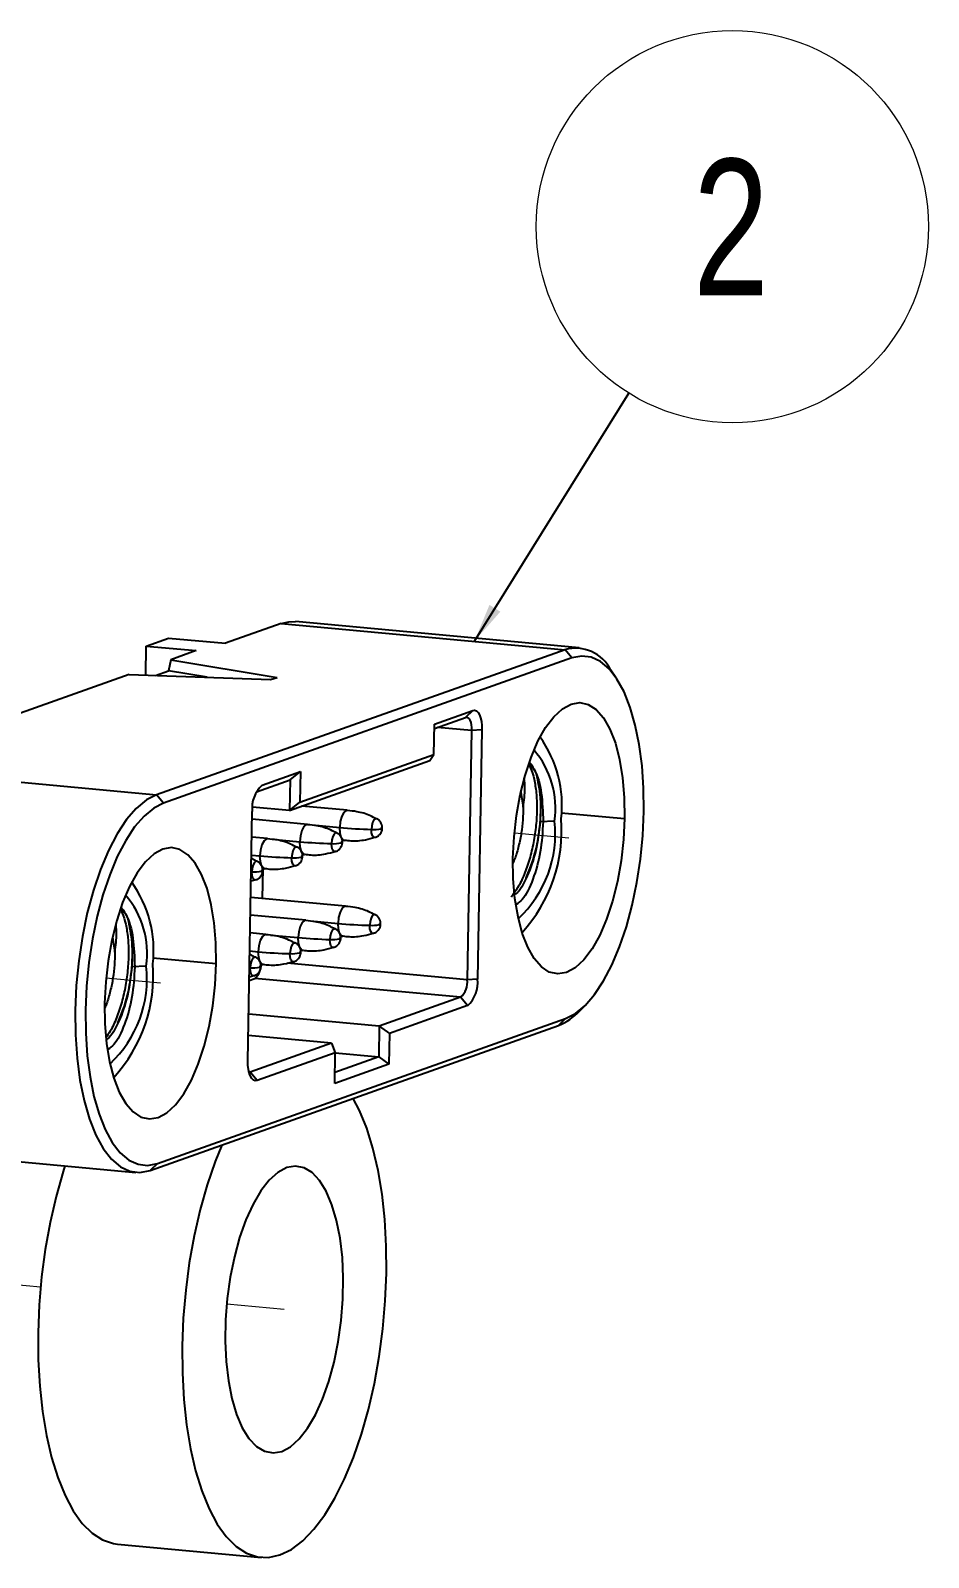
# Model space of a CAD drawing. Header units: millimetres. Extents: x 0 to 205, y 0 to 292.
# Drawn here: x 94.29 to 117.37, y 129.32 to 168.57 of the extents above; entities that cross this region are included whole.
import ezdxf

# ---------------------------------------------------------------- set-up
doc = ezdxf.new("R2010")
doc.units = ezdxf.units.MM
doc.linetypes.add('PHANTOM', pattern=[12.7, 6.35, -1.27, 1.27, -1.27, 1.27, -1.27])
doc.styles.add('SLDTEXTSTYLE0', font='TXT', dxfattribs={"width": 0.75})
doc.dimstyles.new('SLDDIMSTYLE10', dxfattribs={"dimtxt": 0.18, "dimasz": 1, "dimexe": 0, "dimexo": 0.0625, "dimgap": 0, "dimtad": 0, "dimtih": 1, "dimtoh": 1, "dimdec": 0, "dimrnd": 1e-09, "dimzin": 0, "dimdsep": 46, "dimtxsty": 'Standard', "dimsah": 1, "dimcen": 0.09, "dimadec": 0, "dimazin": 0, "dimtfac": 1, "dimtdec": 0, "dimtofl": 0, "dimtmove": 0, "dimatfit": 3, "dimfxl": 1, "dimfrac": 2, "dimtolj": 1, "dimtzin": 0, "dimarcsym": 0})

# ---------------------------------------------------------------- blocks, each defined once
blk = doc.blocks.new('SW_NOTE_0_5')
at = {"color": 0, "linetype": 'Continuous', "lineweight": 0}
blk.add_circle((2.663, 4.28), 5.041, dxfattribs=at)
at = {"color": 0, "linetype": 'Continuous', "lineweight": 0, "insert": (2.628, 6.016), "char_height": 3.5, "attachment_point": 2, "style": 'SLDTEXTSTYLE0'}
blk.add_mtext('2', dxfattribs=at)

msp = doc.modelspace()

# ---------------------------------------------------------------- linework, layer by layer
at = {"color": 7, "linetype": 'Continuous', "lineweight": 25}
for p, q in [((100.732, 153.327), (99.296, 152.818)), ((100.732, 153.327), (108.027, 152.655)), ((108.392, 152.704), (101.097, 153.377)), ((97.25, 152.002), (97.263, 152.748)), ((97.263, 152.748), (97.837, 152.952)), ((97.263, 152.748), (98.546, 152.63)), ((97.837, 152.952), (99.296, 152.818)), ((108.027, 152.655), (97.529, 148.926)), ((108.206, 152.441), (97.708, 148.712)), ((97.891, 152.397), (97.831, 152.11)), ((98.546, 152.63), (97.891, 152.397)), ((97.891, 152.397), (100.624, 151.943)), ((108.206, 152.441), (108.027, 152.655)), ((96.824, 152.018), (92.067, 150.328)), ((96.824, 152.018), (100.46, 151.885)), ((97.501, 151.993), (97.831, 152.11)), ((98.83, 151.944), (97.831, 152.11)), ((100.46, 151.885), (100.624, 151.943)), ((109.337, 151.938), (109.207, 152.13)), ((104.658, 149.956), (104.671, 150.744)), ((104.669, 150.629), (105.47, 150.914)), ((104.671, 150.744), (105.656, 151.094)), ((105.656, 151.094), (105.47, 150.914)), ((105.627, 150.578), (104.751, 150.658)), ((105.627, 150.578), (105.515, 144.17)), ((105.891, 150.59), (105.627, 150.578)), ((105.891, 150.59), (105.78, 144.183)), ((101.213, 148.732), (104.658, 149.956)), ((104.554, 149.805), (104.658, 149.956)), ((90.234, 149.598), (97.529, 148.926)), ((100.945, 148.523), (104.554, 149.805)), ((100.095, 149.004), (100.959, 149.311)), ((100.243, 149.171), (100.121, 149.053)), ((100.243, 149.171), (101.227, 149.521)), ((100.959, 149.311), (100.945, 148.523)), ((100.959, 149.311), (101.227, 149.521)), ((101.227, 149.521), (101.213, 148.732)), ((97.708, 148.712), (97.529, 148.926)), ((99.875, 142.085), (99.986, 148.492)), ((100.945, 148.523), (99.993, 148.61)), ((100.945, 148.523), (101.213, 148.732)), ((102.431, 148.527), (101.262, 148.635)), ((107.929, 148.461), (109.56, 148.318)), ((101.406, 148.163), (99.983, 148.294)), ((101.528, 148.148), (102.235, 148.082)), ((107.76, 148.249), (107.388, 148.232)), ((100.381, 147.799), (99.975, 147.836)), ((100.503, 147.783), (101.21, 147.718)), ((102.301, 147.756), (102.359, 147.751)), ((100.109, 147.21), (99.965, 147.283)), ((99.967, 147.374), (100.185, 147.354)), ((101.276, 147.392), (101.334, 147.387)), ((100.251, 147.028), (100.309, 147.022)), ((100.254, 146.26), (100.267, 147.026)), ((99.955, 146.712), (100.066, 146.74)), ((102.388, 146.063), (99.948, 146.288)), ((101.363, 145.699), (99.94, 145.83)), ((101.485, 145.683), (102.192, 145.618)), ((100.338, 145.335), (99.932, 145.372)), ((100.46, 145.319), (101.167, 145.254)), ((102.258, 145.292), (102.316, 145.286)), ((99.924, 144.91), (100.142, 144.89)), ((101.233, 144.928), (101.291, 144.922)), ((97.262, 144.52), (96.891, 144.503)), ((97.431, 144.732), (99.063, 144.588)), ((100.066, 144.745), (99.922, 144.818)), ((100.208, 144.563), (100.266, 144.558)), ((105.515, 144.17), (100.882, 144.598)), ((99.911, 144.154), (100.055, 144.205)), ((99.912, 144.248), (100.023, 144.276)), ((105.344, 143.718), (100.055, 144.205)), ((105.78, 144.183), (105.515, 144.17)), ((105.344, 143.718), (103.253, 142.975)), ((105.523, 143.504), (105.344, 143.718)), ((103.253, 142.975), (99.896, 143.284)), ((105.523, 143.504), (103.514, 142.79)), ((108.398, 143.361), (108.562, 143.526)), ((97.361, 139.265), (107.858, 142.994)), ((97.547, 139.446), (108.044, 143.175)), ((103.253, 142.975), (103.239, 142.186)), ((103.253, 142.975), (103.514, 142.79)), ((108.044, 143.175), (107.858, 142.994)), ((102.023, 142.538), (99.886, 142.735)), ((102.023, 142.538), (99.931, 141.795)), ((102.023, 142.538), (102.12, 142.295)), ((103.514, 142.79), (103.5, 142.001)), ((102.12, 142.295), (100.11, 141.581)), ((102.106, 141.506), (102.12, 142.295)), ((103.239, 142.186), (102.111, 141.785)), ((102.12, 142.289), (103.239, 142.186)), ((103.239, 142.186), (103.5, 142.001)), ((99.931, 141.795), (99.903, 141.797)), ((99.931, 141.795), (99.905, 141.791)), ((100.11, 141.581), (99.931, 141.795)), ((103.5, 142.001), (102.106, 141.506)), ((89.7, 139.889), (96.995, 139.216)), ((97.547, 139.446), (97.361, 139.265)), ((96.52, 129.661), (100.222, 129.32))]:
    msp.add_line(p, q, dxfattribs=at)
at = {"color": 7, "linetype": 'PHANTOM', "lineweight": 18}
for p, q in [((108.125, 147.808), (106.725, 147.937)), ((97.627, 144.079), (96.227, 144.208)), ((94.547, 136.27), (86.39, 137.022)), ((100.81, 135.693), (99.33, 135.829))]:
    msp.add_line(p, q, dxfattribs=at)
at = {"color": 7, "linetype": 'Continuous', "lineweight": 25, "flags": 128}
for points in [[(100.732, 153.327), (100.931, 153.374), (101.097, 153.377)], [(108.044, 143.175), (108.296, 143.304), (108.546, 143.51), (108.788, 143.789), (109.019, 144.138), (109.234, 144.549), (109.431, 145.016), (109.605, 145.531), (109.754, 146.084), (109.875, 146.667), (109.966, 147.27), (110.025, 147.882), (110.052, 148.492), (110.046, 149.091), (110.007, 149.668), (109.936, 150.213), (109.834, 150.717), (109.703, 151.171), (109.545, 151.568), (109.362, 151.9), (109.159, 152.162), (108.937, 152.35), (108.702, 152.46), (108.457, 152.491), (108.206, 152.441)], [(106.69, 147.298), (106.717, 147.844), (106.779, 148.389), (106.873, 148.92), (106.999, 149.423), (107.153, 149.887), (107.33, 150.299), (107.527, 150.65), (107.739, 150.931), (107.96, 151.136), (108.185, 151.258), (108.409, 151.295), (108.626, 151.247), (108.83, 151.113), (109.017, 150.899), (109.182, 150.608), (109.321, 150.248), (109.431, 149.828), (109.508, 149.359), (109.552, 148.851), (109.56, 148.318)], [(105.47, 150.914), (105.502, 150.917), (105.532, 150.906), (105.56, 150.88), (105.584, 150.839), (105.603, 150.787), (105.617, 150.724), (105.625, 150.653), (105.627, 150.578)], [(105.656, 151.094), (105.703, 151.1), (105.749, 151.082), (105.791, 151.043), (105.827, 150.983), (105.856, 150.904), (105.877, 150.81), (105.889, 150.704), (105.891, 150.59)], [(97.529, 148.926), (97.266, 148.791), (97.006, 148.576), (96.754, 148.285), (96.513, 147.922), (96.289, 147.493), (96.084, 147.006), (95.902, 146.47), (95.747, 145.892), (95.621, 145.284), (95.526, 144.656), (95.464, 144.018), (95.436, 143.382), (95.442, 142.757), (95.482, 142.156), (95.556, 141.587), (95.663, 141.062), (95.8, 140.589), (95.965, 140.175), (96.155, 139.829), (96.367, 139.555), (96.598, 139.36), (96.844, 139.245), (97.099, 139.213), (97.361, 139.265)], [(106.889, 148.991), (106.903, 148.93), (106.952, 148.606)], [(97.708, 148.712), (97.456, 148.583), (97.207, 148.377), (96.964, 148.097), (96.734, 147.749), (96.518, 147.337), (96.322, 146.87), (96.148, 146.356), (95.999, 145.802), (95.878, 145.219), (95.787, 144.616), (95.727, 144.004), (95.7, 143.394), (95.706, 142.795), (95.745, 142.218), (95.816, 141.673), (95.918, 141.169), (96.049, 140.715), (96.207, 140.318), (96.39, 139.986), (96.594, 139.724), (96.815, 139.536), (97.051, 139.426), (97.296, 139.396), (97.547, 139.446)], [(102.431, 148.527), (102.402, 148.524), (102.34, 148.473), (102.287, 148.371), (102.25, 148.234), (102.235, 148.082)], [(101.406, 148.163), (101.377, 148.159), (101.315, 148.108), (101.262, 148.007), (101.225, 147.87), (101.21, 147.718)], [(102.359, 147.751), (102.328, 147.762), (102.277, 147.827), (102.245, 147.939), (102.235, 148.082)], [(103.187, 148.31), (103.155, 148.311), (103.116, 148.279), (103.082, 148.215), (103.059, 148.129), (103.05, 148.034)], [(103.144, 147.827), (103.108, 147.833), (103.077, 147.873), (103.056, 147.944), (103.05, 148.034)], [(103.315, 148.058), (103.314, 148.065), (103.313, 148.071), (103.31, 148.074), (103.307, 148.075), (103.304, 148.072), (103.301, 148.067), (103.299, 148.06), (103.298, 148.052)], [(103.315, 148.058), (103.314, 148.05), (103.312, 148.043), (103.309, 148.038), (103.306, 148.035), (103.303, 148.036), (103.3, 148.039), (103.299, 148.045), (103.298, 148.052)], [(109.56, 148.318), (109.533, 147.772), (109.471, 147.227), (109.376, 146.696), (109.251, 146.192), (109.097, 145.729), (108.92, 145.316), (108.723, 144.965), (108.511, 144.684), (108.29, 144.48), (108.065, 144.358), (107.841, 144.32), (107.624, 144.369), (107.42, 144.502), (107.233, 144.717), (107.068, 145.008), (106.928, 145.367), (106.819, 145.787), (106.741, 146.257), (106.698, 146.764), (106.69, 147.298)], [(100.381, 147.799), (100.352, 147.795), (100.29, 147.744), (100.237, 147.642), (100.2, 147.505), (100.185, 147.354)], [(101.334, 147.387), (101.303, 147.398), (101.252, 147.463), (101.22, 147.575), (101.21, 147.718)], [(102.162, 147.945), (102.13, 147.947), (102.091, 147.915), (102.057, 147.851), (102.034, 147.765), (102.025, 147.67)], [(102.119, 147.463), (102.083, 147.468), (102.051, 147.509), (102.031, 147.58), (102.025, 147.67)], [(102.29, 147.694), (102.289, 147.701), (102.287, 147.707), (102.285, 147.71), (102.282, 147.711), (102.279, 147.708), (102.276, 147.703), (102.274, 147.696), (102.273, 147.688)], [(102.29, 147.694), (102.289, 147.686), (102.287, 147.679), (102.284, 147.674), (102.281, 147.671), (102.278, 147.672), (102.275, 147.675), (102.274, 147.681), (102.273, 147.688)], [(99.063, 144.588), (99.054, 145.122), (99.011, 145.63), (98.933, 146.099), (98.824, 146.519), (98.685, 146.879), (98.52, 147.169), (98.333, 147.384), (98.128, 147.517), (97.911, 147.566), (97.688, 147.529), (97.462, 147.406), (97.241, 147.202), (97.029, 146.921), (96.832, 146.57), (96.655, 146.158), (96.502, 145.694), (96.376, 145.191), (96.281, 144.66), (96.219, 144.115), (96.192, 143.569)], [(100.112, 147.217), (100.079, 147.218), (100.041, 147.186), (100.007, 147.122), (99.984, 147.036), (99.975, 146.941)], [(100.309, 147.022), (100.278, 147.034), (100.227, 147.099), (100.195, 147.211), (100.185, 147.354)], [(101.137, 147.581), (101.104, 147.583), (101.066, 147.551), (101.032, 147.487), (101.009, 147.401), (101, 147.305)], [(101.093, 147.099), (101.058, 147.104), (101.026, 147.145), (101.006, 147.216), (101, 147.305)], [(101.264, 147.33), (101.264, 147.337), (101.262, 147.343), (101.26, 147.346), (101.257, 147.346), (101.253, 147.344), (101.251, 147.339), (101.249, 147.332), (101.248, 147.324)], [(101.264, 147.33), (101.264, 147.322), (101.262, 147.315), (101.259, 147.31), (101.256, 147.307), (101.253, 147.307), (101.25, 147.311), (101.248, 147.316), (101.248, 147.324)], [(100.068, 146.734), (100.033, 146.74), (100.001, 146.781), (99.981, 146.851), (99.975, 146.941)], [(100.239, 146.965), (100.239, 146.973), (100.237, 146.979), (100.235, 146.982), (100.231, 146.982), (100.228, 146.98), (100.225, 146.974), (100.224, 146.967), (100.223, 146.96)], [(100.239, 146.965), (100.239, 146.958), (100.237, 146.951), (100.234, 146.945), (100.231, 146.943), (100.228, 146.943), (100.225, 146.947), (100.223, 146.952), (100.223, 146.96)], [(102.388, 146.063), (102.359, 146.059), (102.297, 146.008), (102.244, 145.906), (102.207, 145.769), (102.192, 145.618)], [(101.363, 145.699), (101.334, 145.695), (101.272, 145.644), (101.219, 145.542), (101.182, 145.405), (101.167, 145.254)], [(103.144, 145.845), (103.112, 145.847), (103.073, 145.815), (103.04, 145.751), (103.016, 145.665), (103.007, 145.569)], [(96.391, 145.262), (96.405, 145.201), (96.455, 144.877)], [(100.338, 145.335), (100.309, 145.331), (100.247, 145.28), (100.194, 145.178), (100.157, 145.041), (100.142, 144.89)], [(101.291, 144.922), (101.26, 144.934), (101.209, 144.999), (101.177, 145.111), (101.167, 145.254)], [(102.119, 145.481), (102.087, 145.482), (102.048, 145.45), (102.014, 145.386), (101.991, 145.3), (101.982, 145.205)], [(102.316, 145.286), (102.285, 145.298), (102.234, 145.363), (102.202, 145.475), (102.192, 145.618)], [(102.247, 145.229), (102.246, 145.237), (102.244, 145.242), (102.242, 145.246), (102.239, 145.246), (102.236, 145.244), (102.233, 145.238), (102.231, 145.231), (102.23, 145.224)], [(103.101, 145.363), (103.065, 145.368), (103.034, 145.409), (103.013, 145.48), (103.007, 145.569)], [(103.272, 145.594), (103.271, 145.601), (103.27, 145.607), (103.267, 145.61), (103.264, 145.61), (103.261, 145.608), (103.258, 145.603), (103.256, 145.596), (103.255, 145.588)], [(103.272, 145.594), (103.271, 145.586), (103.269, 145.579), (103.266, 145.574), (103.263, 145.571), (103.26, 145.571), (103.258, 145.575), (103.256, 145.58), (103.255, 145.588)], [(100.266, 144.558), (100.235, 144.569), (100.184, 144.634), (100.152, 144.747), (100.142, 144.89)], [(101.094, 145.117), (101.062, 145.118), (101.023, 145.086), (100.989, 145.022), (100.966, 144.936), (100.957, 144.841)], [(101.05, 144.634), (101.015, 144.64), (100.983, 144.681), (100.963, 144.751), (100.957, 144.841)], [(101.221, 144.865), (101.221, 144.873), (101.219, 144.878), (101.217, 144.882), (101.214, 144.882), (101.21, 144.879), (101.208, 144.874), (101.206, 144.867), (101.205, 144.859)], [(101.221, 144.865), (101.221, 144.857), (101.219, 144.85), (101.216, 144.845), (101.213, 144.843), (101.21, 144.843), (101.207, 144.846), (101.206, 144.852), (101.205, 144.859)], [(102.076, 144.998), (102.04, 145.004), (102.008, 145.045), (101.988, 145.115), (101.982, 145.205)], [(102.247, 145.229), (102.246, 145.222), (102.244, 145.215), (102.241, 145.209), (102.238, 145.207), (102.235, 145.207), (102.232, 145.21), (102.231, 145.216), (102.23, 145.224)], [(96.192, 143.569), (96.2, 143.035), (96.244, 142.527), (96.321, 142.058), (96.431, 141.638), (96.57, 141.278), (96.735, 140.988), (96.922, 140.773), (97.127, 140.64), (97.343, 140.591), (97.567, 140.628), (97.792, 140.751), (98.014, 140.955), (98.225, 141.236), (98.422, 141.587), (98.6, 141.999), (98.753, 142.463), (98.879, 142.967), (98.974, 143.497), (99.035, 144.042), (99.063, 144.588)], [(100.069, 144.753), (100.036, 144.754), (99.998, 144.722), (99.964, 144.658), (99.941, 144.572), (99.932, 144.477)], [(100.025, 144.27), (99.99, 144.276), (99.958, 144.316), (99.938, 144.387), (99.932, 144.477)], [(100.196, 144.501), (100.196, 144.508), (100.194, 144.514), (100.192, 144.517), (100.188, 144.518), (100.185, 144.515), (100.183, 144.51), (100.181, 144.503), (100.18, 144.495)], [(100.196, 144.501), (100.196, 144.493), (100.194, 144.486), (100.191, 144.481), (100.188, 144.478), (100.185, 144.479), (100.182, 144.482), (100.18, 144.488), (100.18, 144.495)], [(100.11, 141.581), (100.063, 141.575), (100.017, 141.592), (99.975, 141.632), (99.939, 141.692), (99.91, 141.771), (99.889, 141.865), (99.877, 141.971), (99.875, 142.085)], [(100.7, 129.384), (100.994, 129.528), (101.287, 129.749), (101.573, 130.046), (101.849, 130.413), (102.113, 130.847), (102.36, 131.341), (102.588, 131.891), (102.793, 132.488), (102.973, 133.126), (103.127, 133.795), (103.251, 134.489), (103.344, 135.198), (103.405, 135.913), (103.434, 136.625), (103.43, 137.325), (103.393, 138.005), (103.323, 138.656), (103.222, 139.27), (103.09, 139.839), (102.93, 140.355), (102.743, 140.813), (102.583, 141.121)], [(99.205, 139.92), (99.032, 139.494), (98.827, 138.897), (98.646, 138.26), (98.493, 137.59), (98.369, 136.896), (98.276, 136.188), (98.214, 135.473), (98.185, 134.76), (98.19, 134.06), (98.227, 133.38), (98.296, 132.729), (98.398, 132.115), (98.529, 131.547), (98.689, 131.03), (98.876, 130.572), (99.088, 130.179), (99.32, 129.855), (99.572, 129.604), (99.839, 129.43), (100.119, 129.335), (100.407, 129.319), (100.7, 129.384)], [(95.171, 139.384), (95.124, 139.239), (94.944, 138.601), (94.791, 137.931), (94.667, 137.238), (94.573, 136.529), (94.512, 135.814), (94.483, 135.102), (94.487, 134.401), (94.524, 133.721), (94.594, 133.07), (94.695, 132.457), (94.827, 131.888), (94.987, 131.372), (95.174, 130.914), (95.385, 130.52), (95.618, 130.196), (95.87, 129.945), (96.137, 129.771), (96.416, 129.676), (96.52, 129.661)], [(100.746, 132.045), (100.973, 132.166), (101.196, 132.366), (101.411, 132.64), (101.612, 132.983), (101.795, 133.386), (101.956, 133.84), (102.092, 134.336), (102.199, 134.862), (102.275, 135.407), (102.318, 135.958), (102.328, 136.503), (102.303, 137.03), (102.245, 137.527), (102.156, 137.983), (102.036, 138.388), (101.888, 138.733), (101.717, 139.01), (101.525, 139.213), (101.318, 139.337), (101.099, 139.38), (100.873, 139.34), (100.647, 139.219), (100.423, 139.019), (100.209, 138.745), (100.008, 138.403), (99.824, 138), (99.663, 137.545), (99.528, 137.05), (99.421, 136.523), (99.345, 135.979), (99.302, 135.428), (99.292, 134.883), (99.316, 134.356), (99.374, 133.858), (99.464, 133.402), (99.584, 132.997), (99.731, 132.652), (99.903, 132.375), (100.094, 132.173), (100.302, 132.049), (100.521, 132.006), (100.746, 132.045)]]:
    msp.add_lwpolyline(points, dxfattribs=at)
at = {"color": 7, "linetype": 'PHANTOM', "lineweight": 18, "flags": 128}
msp.add_lwpolyline([(100.746, 132.045), (100.973, 132.166), (101.196, 132.366), (101.411, 132.64), (101.612, 132.983), (101.795, 133.386), (101.956, 133.84), (102.092, 134.336), (102.199, 134.862), (102.275, 135.407), (102.318, 135.958), (102.328, 136.503), (102.303, 137.03), (102.245, 137.527), (102.156, 137.983), (102.036, 138.388), (101.888, 138.733), (101.717, 139.01), (101.525, 139.213), (101.318, 139.337), (101.099, 139.38), (100.873, 139.34), (100.647, 139.219), (100.423, 139.019), (100.209, 138.745), (100.008, 138.403), (99.824, 138), (99.663, 137.545), (99.528, 137.05), (99.421, 136.523), (99.345, 135.979), (99.302, 135.428), (99.292, 134.883), (99.316, 134.356), (99.374, 133.858), (99.464, 133.402), (99.584, 132.997), (99.731, 132.652), (99.903, 132.375), (100.094, 132.173), (100.302, 132.049), (100.521, 132.006), (100.746, 132.045)], dxfattribs=at)
at = {"color": 7, "linetype": 'Continuous', "lineweight": 25}
for centre, radius, start, end in [((108.302, 151.684), 1.009, 26.2318, 105.8206), ((104.958, 148.66), 2.991, 353.2707, 35.7594), ((105.491, 148.58), 2.293, 351.701, 40.7296), ((100.776, 148.582), 0.795, 132.1502, 186.4748), ((103.428, 161.246), 13.218, 264.8212, 268.3599), ((103.105, 148.979), 0.946, 266.6853, 281.7978), ((103.312, 148.077), 0.0193, 279.4543, 346.2837), ((104.789, 147.925), 2.988, 313.0394, 6.226), ((104.08, 148), 3.86, 317.4052, 4.593), ((102.403, 160.882), 13.218, 264.8212, 268.3599), ((102.08, 148.614), 0.946, 266.6853, 281.7978), ((102.286, 147.713), 0.0193, 279.4543, 346.2837), ((101.378, 160.518), 13.218, 264.8212, 268.3599), ((101.054, 148.25), 0.946, 266.6853, 281.7978), ((101.261, 147.349), 0.0193, 279.4543, 346.2837), ((100.029, 147.886), 0.946, 266.6853, 281.7978), ((100.236, 146.984), 0.0193, 279.4543, 346.2837), ((94.461, 144.93), 2.991, 353.2707, 35.7594), ((94.993, 144.851), 2.293, 351.701, 40.7296), ((102.36, 158.418), 13.218, 264.8212, 268.3599), ((103.385, 158.782), 13.218, 264.8212, 268.3599), ((102.243, 145.248), 0.0193, 279.4543, 346.2837), ((103.062, 146.514), 0.946, 266.6853, 281.7978), ((103.269, 145.613), 0.0193, 279.4543, 346.2837), ((101.335, 158.054), 13.218, 264.8212, 268.3599), ((101.012, 145.786), 0.946, 266.6853, 281.7978), ((101.218, 144.884), 0.0193, 279.4543, 346.2837), ((102.037, 146.15), 0.946, 266.6853, 281.7978), ((94.292, 144.196), 2.988, 313.0394, 6.226), ((93.583, 144.271), 3.86, 317.4052, 4.593), ((99.986, 145.422), 0.946, 266.6853, 281.7978), ((99.739, 144.568), 0.481, 311.1542, 359.3424), ((100.193, 144.52), 0.0193, 279.4543, 346.2837), ((104.989, 144.111), 0.53, 312.1502, 6.4748), ((104.99, 144.093), 0.795, 312.1502, 6.4748), ((107.266, 144.449), 1.571, 292.1688, 316.1333)]:
    msp.add_arc(centre, radius, start, end, dxfattribs=at)
for points, knots in [([(107.099, 149.684), (107.114, 149.66), (107.169, 149.573), (107.237, 149.333), (107.294, 148.983), (107.311, 148.576), (107.287, 148.141), (107.223, 147.696), (107.119, 147.264), (106.981, 146.868), (106.82, 146.532), (106.698, 146.372), (106.64, 146.297)], [0, 0, 0, 0, 0.040401, 0.148288, 0.256207, 0.364094, 0.472012, 0.5799, 0.687817, 0.795708, 0.903622, 1, 1, 1, 1]), ([(107.112, 149.721), (107.16, 149.669), (107.298, 149.519), (107.44, 148.989), (107.457, 148.487), (107.465, 148.236)], [0, 0, 0, 0, 0.209715, 0.604857, 1, 1, 1, 1]), ([(107.121, 149.745), (107.138, 149.726), (107.201, 149.659), (107.249, 149.545), (107.284, 149.463)], [0, 0, 0, 0, 0.277306, 1, 1, 1, 1]), ([(106.952, 148.606), (106.974, 148.775), (107.011, 149.059), (106.989, 149.27), (106.98, 149.356)], [0, 0, 0, 0, 0.595807, 1, 1, 1, 1]), ([(107.284, 149.463), (107.327, 149.27), (107.414, 148.883), (107.387, 148.1), (107.257, 147.349), (107.092, 146.96), (107.019, 146.79)], [0, 0, 0, 0, 0.2642986, 0.5286106, 0.7929233, 1, 1, 1, 1]), ([(107.284, 149.463), (107.327, 149.285), (107.412, 148.931), (107.396, 148.464), (107.388, 148.232)], [0, 0, 0, 0, 0.503672, 1, 1, 1, 1]), ([(103.184, 148.302), (103.132, 148.331), (102.973, 148.416), (102.716, 148.494), (102.512, 148.511), (102.43, 148.518)], [0, 0, 0, 0, 0.230454, 0.691361, 1, 1, 1, 1]), ([(106.952, 148.606), (106.951, 148.499), (106.949, 148.284), (106.908, 147.941), (106.838, 147.603), (106.764, 147.339), (106.707, 147.207), (106.69, 147.169)], [0, 0, 0, 0, 0.2274431, 0.4548861, 0.6823292, 0.9097723, 1, 1, 1, 1]), ([(102.159, 147.938), (102.106, 147.967), (101.948, 148.052), (101.69, 148.13), (101.487, 148.147), (101.405, 148.154)], [0, 0, 0, 0, 0.230454, 0.691361, 1, 1, 1, 1]), ([(103.143, 147.831), (103.157, 147.834), (103.195, 147.843), (103.245, 147.88), (103.288, 147.93), (103.317, 147.987), (103.329, 148.036), (103.33, 148.065), (103.33, 148.072)], [0, 0, 0, 0, 0.129862, 0.352377, 0.550169, 0.734597, 0.930108, 1, 1, 1, 1]), ([(103.33, 148.072), (103.33, 148.088), (103.328, 148.128), (103.306, 148.195), (103.26, 148.264), (103.212, 148.293), (103.188, 148.308)], [0, 0, 0, 0, 0.161602, 0.4162, 0.715432, 1, 1, 1, 1]), ([(107.388, 148.232), (107.358, 147.978), (107.299, 147.475), (107.068, 146.829), (106.868, 146.442), (106.753, 146.37), (106.746, 146.366)], [0, 0, 0, 0, 0.332374, 0.659296, 0.980769, 1, 1, 1, 1]), ([(107.465, 148.236), (107.448, 147.972), (107.415, 147.446), (107.213, 146.734), (106.984, 146.253), (106.824, 146.142), (106.771, 146.106)], [0, 0, 0, 0, 0.286406, 0.572811, 0.859217, 1, 1, 1, 1]), ([(101.134, 147.574), (101.081, 147.602), (100.923, 147.687), (100.665, 147.766), (100.461, 147.783), (100.38, 147.79)], [0, 0, 0, 0, 0.230454, 0.691361, 1, 1, 1, 1]), ([(102.118, 147.466), (102.132, 147.47), (102.17, 147.479), (102.219, 147.516), (102.263, 147.566), (102.292, 147.623), (102.303, 147.672), (102.305, 147.701), (102.305, 147.708)], [0, 0, 0, 0, 0.129862, 0.352377, 0.550169, 0.734597, 0.930108, 1, 1, 1, 1]), ([(102.305, 147.708), (102.305, 147.724), (102.303, 147.764), (102.281, 147.83), (102.235, 147.899), (102.187, 147.929), (102.163, 147.944)], [0, 0, 0, 0, 0.161602, 0.4162, 0.715432, 1, 1, 1, 1]), ([(102.36, 147.76), (102.413, 147.753), (102.591, 147.729), (102.859, 147.753), (103.061, 147.81), (103.142, 147.833)], [0, 0, 0, 0, 0.198404, 0.6772, 1, 1, 1, 1]), ([(100.255, 146.98), (100.254, 146.995), (100.253, 147.036), (100.231, 147.102), (100.185, 147.171), (100.136, 147.201), (100.113, 147.215)], [0, 0, 0, 0, 0.161602, 0.4162, 0.715432, 1, 1, 1, 1]), ([(101.093, 147.102), (101.107, 147.106), (101.145, 147.115), (101.194, 147.152), (101.238, 147.202), (101.267, 147.259), (101.278, 147.307), (101.28, 147.336), (101.28, 147.344)], [0, 0, 0, 0, 0.129862, 0.352377, 0.550169, 0.734597, 0.930108, 1, 1, 1, 1]), ([(101.28, 147.344), (101.279, 147.36), (101.278, 147.4), (101.256, 147.466), (101.21, 147.535), (101.162, 147.565), (101.138, 147.58)], [0, 0, 0, 0, 0.161602, 0.4162, 0.715432, 1, 1, 1, 1]), ([(101.335, 147.396), (101.387, 147.389), (101.566, 147.364), (101.834, 147.389), (102.036, 147.446), (102.117, 147.469)], [0, 0, 0, 0, 0.198404, 0.6772, 1, 1, 1, 1]), ([(100.068, 146.738), (100.082, 146.741), (100.119, 146.751), (100.169, 146.788), (100.213, 146.838), (100.242, 146.895), (100.253, 146.943), (100.254, 146.972), (100.255, 146.98)], [0, 0, 0, 0, 0.129862, 0.352377, 0.550169, 0.734597, 0.930108, 1, 1, 1, 1]), ([(100.31, 147.032), (100.362, 147.024), (100.54, 147), (100.809, 147.025), (101.01, 147.082), (101.091, 147.104)], [0, 0, 0, 0, 0.198404, 0.6772, 1, 1, 1, 1]), ([(96.614, 146.027), (96.634, 146.005), (96.7, 145.934), (96.752, 145.815), (96.787, 145.734)], [0, 0, 0, 0, 0.311901, 1, 1, 1, 1]), ([(103.142, 145.838), (103.089, 145.866), (102.93, 145.951), (102.673, 146.03), (102.469, 146.047), (102.387, 146.054)], [0, 0, 0, 0, 0.230454, 0.691361, 1, 1, 1, 1]), ([(96.591, 145.973), (96.609, 145.944), (96.669, 145.851), (96.739, 145.604), (96.796, 145.254), (96.813, 144.847), (96.789, 144.411), (96.725, 143.967), (96.622, 143.534), (96.483, 143.14), (96.35, 142.854), (96.26, 142.732), (96.233, 142.697)], [0, 0, 0, 0, 0.052226, 0.164865, 0.277538, 0.390177, 0.502849, 0.61549, 0.72816, 0.840804, 0.953471, 1, 1, 1, 1]), ([(96.787, 145.734), (96.83, 145.54), (96.916, 145.154), (96.889, 144.371), (96.76, 143.62), (96.594, 143.231), (96.522, 143.06)], [0, 0, 0, 0, 0.2642986, 0.5286106, 0.7929233, 1, 1, 1, 1]), ([(96.604, 146.005), (96.656, 145.949), (96.797, 145.796), (96.942, 145.26), (96.959, 144.758), (96.967, 144.506)], [0, 0, 0, 0, 0.221677, 0.610839, 1, 1, 1, 1]), ([(96.787, 145.734), (96.829, 145.555), (96.914, 145.202), (96.898, 144.735), (96.891, 144.503)], [0, 0, 0, 0, 0.503672, 1, 1, 1, 1]), ([(102.116, 145.474), (102.064, 145.502), (101.905, 145.587), (101.647, 145.666), (101.444, 145.683), (101.362, 145.69)], [0, 0, 0, 0, 0.230454, 0.691361, 1, 1, 1, 1]), ([(103.287, 145.608), (103.287, 145.624), (103.285, 145.664), (103.263, 145.73), (103.217, 145.799), (103.169, 145.829), (103.145, 145.843)], [0, 0, 0, 0, 0.161602, 0.4162, 0.715432, 1, 1, 1, 1]), ([(96.455, 144.877), (96.477, 145.047), (96.512, 145.31), (96.493, 145.506), (96.486, 145.576)], [0, 0, 0, 0, 0.645289, 1, 1, 1, 1]), ([(101.091, 145.11), (101.038, 145.138), (100.88, 145.223), (100.622, 145.301), (100.419, 145.319), (100.337, 145.326)], [0, 0, 0, 0, 0.230454, 0.691361, 1, 1, 1, 1]), ([(102.075, 145.002), (102.089, 145.005), (102.127, 145.015), (102.176, 145.052), (102.22, 145.102), (102.249, 145.159), (102.261, 145.207), (102.262, 145.236), (102.262, 145.244)], [0, 0, 0, 0, 0.129862, 0.352377, 0.550169, 0.734597, 0.930108, 1, 1, 1, 1]), ([(102.262, 145.244), (102.262, 145.259), (102.26, 145.3), (102.238, 145.366), (102.192, 145.435), (102.144, 145.465), (102.12, 145.479)], [0, 0, 0, 0, 0.161602, 0.4162, 0.715432, 1, 1, 1, 1]), ([(102.317, 145.296), (102.37, 145.288), (102.548, 145.264), (102.816, 145.289), (103.018, 145.346), (103.099, 145.368)], [0, 0, 0, 0, 0.198404, 0.6772, 1, 1, 1, 1]), ([(103.1, 145.366), (103.114, 145.37), (103.152, 145.379), (103.202, 145.416), (103.245, 145.466), (103.274, 145.523), (103.286, 145.571), (103.287, 145.6), (103.287, 145.608)], [0, 0, 0, 0, 0.129862, 0.352377, 0.550169, 0.734597, 0.930108, 1, 1, 1, 1]), ([(96.455, 144.877), (96.454, 144.77), (96.451, 144.555), (96.41, 144.211), (96.34, 143.874), (96.268, 143.614), (96.212, 143.485), (96.198, 143.452)], [0, 0, 0, 0, 0.229552, 0.459105, 0.688657, 0.91821, 1, 1, 1, 1]), ([(101.05, 144.638), (101.064, 144.641), (101.102, 144.65), (101.151, 144.687), (101.195, 144.737), (101.224, 144.795), (101.235, 144.843), (101.237, 144.872), (101.237, 144.88)], [0, 0, 0, 0, 0.129862, 0.352377, 0.550169, 0.734597, 0.930108, 1, 1, 1, 1]), ([(101.237, 144.88), (101.236, 144.895), (101.235, 144.935), (101.213, 145.002), (101.167, 145.071), (101.119, 145.101), (101.095, 145.115)], [0, 0, 0, 0, 0.161602, 0.4162, 0.715432, 1, 1, 1, 1]), ([(101.292, 144.931), (101.344, 144.924), (101.523, 144.9), (101.791, 144.924), (101.993, 144.981), (102.074, 145.004)], [0, 0, 0, 0, 0.198404, 0.6772, 1, 1, 1, 1]), ([(96.891, 144.503), (96.861, 144.249), (96.802, 143.746), (96.57, 143.099), (96.367, 142.708), (96.247, 142.635), (96.237, 142.628)], [0, 0, 0, 0, 0.328454, 0.651521, 0.969201, 1, 1, 1, 1]), ([(96.967, 144.506), (96.951, 144.243), (96.917, 143.717), (96.715, 143.005), (96.487, 142.525), (96.328, 142.414), (96.276, 142.379)], [0, 0, 0, 0, 0.287054, 0.574108, 0.861162, 1, 1, 1, 1]), ([(100.025, 144.274), (100.039, 144.277), (100.077, 144.286), (100.126, 144.323), (100.17, 144.373), (100.199, 144.43), (100.21, 144.479), (100.211, 144.508), (100.212, 144.515)], [0, 0, 0, 0, 0.129862, 0.352377, 0.550169, 0.734597, 0.930108, 1, 1, 1, 1]), ([(100.212, 144.515), (100.211, 144.531), (100.21, 144.571), (100.188, 144.638), (100.142, 144.707), (100.093, 144.736), (100.07, 144.751)], [0, 0, 0, 0, 0.161602, 0.4162, 0.715432, 1, 1, 1, 1]), ([(100.267, 144.567), (100.319, 144.56), (100.497, 144.536), (100.766, 144.56), (100.967, 144.617), (101.049, 144.64)], [0, 0, 0, 0, 0.198404, 0.6772, 1, 1, 1, 1])]:
    msp.add_open_spline(points, degree=3, knots=knots, dxfattribs=at)

# ---------------------------------------------------------------- block references
at = {"color": 7, "linetype": 'Continuous', "lineweight": 0}
msp.add_blockref('SW_NOTE_0_5', (109.667, 159.25), dxfattribs=at)

# ---------------------------------------------------------------- leaders
msp.add_leader([(105.697, 152.87), (109.667, 159.25)], dimstyle='SLDDIMSTYLE10', dxfattribs=at)

doc.saveas('drawing.dxf')
